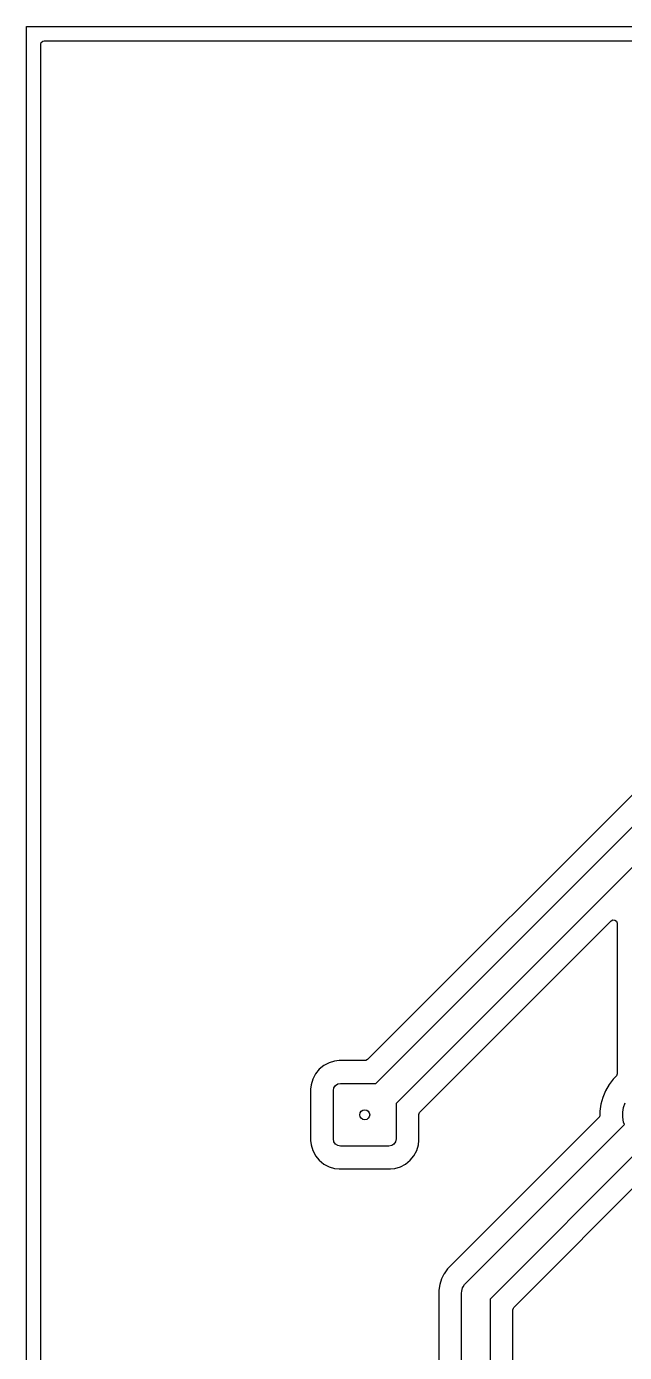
# Model space of a CAD drawing. Extents: x 20 to 124, y -124 to -20.
# Drawn here: x 20 to 40.99, y -66.54 to -20 of the extents above; entities that cross this region are included whole.
import ezdxf

# ---------------------------------------------------------------- set-up
doc = ezdxf.new("R2010")
doc.units = 0
doc.layers.add('BLACK', color=7, linetype='CONTINUOUS')
doc.layers.add('WHITE', color=7, linetype='CONTINUOUS')

msp = doc.modelspace()

# ---------------------------------------------------------------- linework, layer by layer
at = {"layer": 'BLACK', "linetype": 'CONTINUOUS'}
for p, q in [((20.5005, -20.6245), (20.520185, -20.557461)), ((20.5005, -74.735148), (20.5005, -20.6245)), ((20.520185, -20.557461), (20.572989, -20.511706)), ((20.572989, -20.511706), (20.6245, -20.5005)), ((20.6245, -20.5005), (123.3755, -20.5005)), ((45.084378, -43.151436), (31.972632, -56.263181)), ((32.267893, -57.1), (45.578046, -43.789847)), ((46.138707, -44.6434), (32.974999, -57.807106)), ((33.811813, -58.10237), (40.522819, -51.391365)), ((40.522819, -51.391365), (40.584142, -51.35788)), ((40.584142, -51.35788), (40.653834, -51.362864)), ((40.653834, -51.362864), (40.709767, -51.404736)), ((40.709767, -51.404736), (40.734184, -51.4702)), ((40.734184, -51.4702), (40.7345, -51.479046)), ((40.7345, -51.479046), (40.7345, -56.761423)), ((30.819067, -56.314699), (30.621042, -56.374769)), ((30.973395, -56.2995), (30.819067, -56.314699)), ((31.884951, -56.2995), (30.973395, -56.2995)), ((31.911309, -56.296666), (31.884951, -56.2995)), ((31.972632, -56.263181), (31.911309, -56.296666)), ((30.147317, -56.763545), (30.049769, -56.946042)), ((30.278589, -56.603589), (30.147317, -56.763545)), ((30.438545, -56.472317), (30.278589, -56.603589)), ((30.621042, -56.374769), (30.438545, -56.472317)), ((40.7345, -56.761423), (40.714815, -56.828462)), ((29.989699, -57.144066), (29.9745, -57.298394)), ((30.049769, -56.946042), (29.989699, -57.144066)), ((30.79403, -57.254329), (30.848223, -57.173223)), ((30.848223, -57.173223), (30.929329, -57.11903)), ((30.929329, -57.11903), (31.025, -57.100001)), ((31.025, -57.100001), (32.267893, -57.1)), ((40.4514, -57.141873), (40.326837, -57.357623)), ((40.60306, -56.944225), (40.4514, -57.141873)), ((40.603066, -56.944218), (40.60306, -56.944225)), ((40.698181, -56.849104), (40.603066, -56.944218)), ((40.714815, -56.828462), (40.698181, -56.849104)), ((29.9745, -57.298394), (29.9745, -59.101604)), ((30.775, -57.349999), (30.79403, -57.254329)), ((30.775001, -59.05), (30.775, -57.349999)), ((40.231498, -57.587792), (40.167017, -57.828438)), ((40.32683, -57.357638), (40.231498, -57.587792)), ((40.326837, -57.357623), (40.32683, -57.357638)), ((32.974999, -57.807106), (32.975, -59.050001)), ((33.775499, -58.190045), (33.795183, -58.123007)), ((33.795183, -58.123007), (33.811813, -58.10237)), ((40.134501, -58.075424), (40.1345, -58.075441)), ((40.1345, -58.075441), (40.1345, -58.209953)), ((40.167017, -57.828438), (40.134501, -58.075424)), ((40.938391, -58.113695), (40.965393, -57.94321)), ((40.938391, -58.286305), (40.938391, -58.113695)), ((40.965393, -57.94321), (41.018733, -57.779048)), ((33.7755, -59.101609), (33.775499, -58.190045)), ((40.098181, -58.297634), (34.783036, -63.612778)), ((35.421447, -64.106447), (40.991317, -58.536576)), ((40.114815, -58.276992), (40.098181, -58.297634)), ((40.1345, -58.209953), (40.114815, -58.276992)), ((40.965393, -58.45679), (40.938391, -58.286305)), ((40.991317, -58.536576), (40.965393, -58.45679)), ((29.9745, -59.101604), (29.989699, -59.255932)), ((30.79403, -59.145671), (30.775001, -59.05)), ((32.975, -59.050001), (32.95597, -59.145671)), ((33.7603, -59.255935), (33.7755, -59.101609)), ((29.989699, -59.255932), (29.9897, -59.255935)), ((29.9897, -59.255935), (30.049768, -59.453955)), ((30.049768, -59.453955), (30.144903, -59.631939)), ((30.848223, -59.226777), (30.79403, -59.145671)), ((30.929329, -59.28097), (30.848223, -59.226777)), ((31.024999, -59.3), (30.929329, -59.28097)), ((32.725, -59.299999), (31.024999, -59.3)), ((32.820671, -59.28097), (32.725, -59.299999)), ((32.901777, -59.226777), (32.820671, -59.28097)), ((32.95597, -59.145671), (32.901777, -59.226777)), ((33.602685, -59.636451), (33.700232, -59.453955)), ((33.700232, -59.453955), (33.7603, -59.255935)), ((41.698423, -59.243682), (36.275, -64.667106)), ((30.144903, -59.631939), (30.147317, -59.636454)), ((30.147317, -59.636454), (30.278589, -59.79641)), ((30.278589, -59.79641), (30.438545, -59.927682)), ((30.438545, -59.927682), (30.438549, -59.927685)), ((30.438549, -59.927685), (30.621045, -60.025232)), ((30.621045, -60.025232), (30.819065, -60.0853)), ((32.930935, -60.0853), (33.128955, -60.025232)), ((33.128955, -60.025232), (33.311451, -59.927685)), ((33.311451, -59.927685), (33.47141, -59.79641)), ((33.47141, -59.79641), (33.602685, -59.636451)), ((30.819065, -60.0853), (30.819064, -60.0853)), ((30.819064, -60.0853), (30.829968, -60.086373)), ((30.829968, -60.086373), (30.973391, -60.1005)), ((30.973391, -60.1005), (32.776608, -60.100499)), ((32.776608, -60.100499), (32.930935, -60.0853)), ((37.111819, -64.962366), (41.937366, -60.136819)), ((34.783031, -63.612784), (34.662713, -63.778387)), ((34.783036, -63.612778), (34.783031, -63.612784)), ((34.506522, -64.155465), (34.4745, -64.357648)), ((34.569781, -63.960776), (34.506522, -64.155465)), ((34.655819, -63.79192), (34.569781, -63.960776)), ((34.66271, -63.778393), (34.655819, -63.791919)), ((34.655819, -63.791919), (34.655819, -63.79192)), ((34.662713, -63.778387), (34.66271, -63.778393)), ((35.327476, -64.243689), (35.378323, -64.155619)), ((35.378323, -64.155619), (35.378338, -64.155603)), ((35.378338, -64.155603), (35.421447, -64.106447)), ((34.4745, -64.357648), (34.4745, -71.063437)), ((35.275, -64.46), (35.279277, -64.394752)), ((35.275, -72.116725), (35.275, -64.46)), ((35.279277, -64.394737), (35.31306, -64.268658)), ((35.279277, -64.394752), (35.279277, -64.394737)), ((35.31306, -64.268658), (35.327476, -64.243689)), ((36.275, -64.667106), (36.275, -72.116725)), ((37.0755, -65.050047), (37.095185, -64.983008)), ((37.0755, -71.417055), (37.0755, -65.050047)), ((37.095185, -64.983008), (37.111819, -64.962366))]:
    msp.add_line(p, q, dxfattribs=at)
at = {"layer": 'BLACK'}
msp.add_circle((31.875, -58.2), 0.175, dxfattribs=at)
at = {"layer": 'WHITE', "linetype": 'CONTINUOUS'}
for p, q in [((20, -20), (124, -20)), ((20, -124), (20, -20))]:
    msp.add_line(p, q, dxfattribs=at)
at = {"layer": 'WHITE'}
msp.add_circle((31.875, -58.2), 0.175, dxfattribs=at)

doc.saveas('drawing.dxf')
